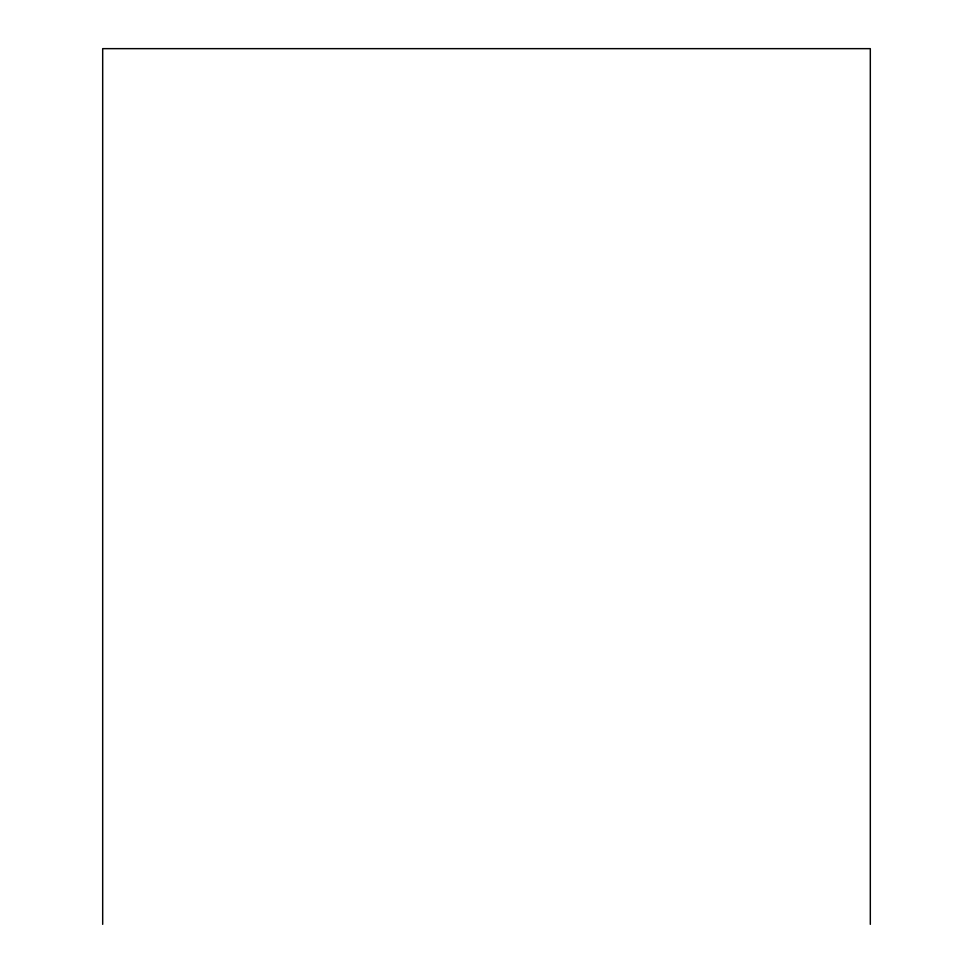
<?xml version="1.0" encoding="UTF-8"?>
<svg xmlns="http://www.w3.org/2000/svg" width="973" height="973" viewBox="0 0 973 973"><rect width="100%" height="100%" fill="white"/><g stroke="black" fill="none" stroke-linecap="round" stroke-linejoin="round"><path stroke-width="1.46" d="M870.312 924.35L870.312 48.65L102.688 48.65L102.688 924.35"/></g></svg>
